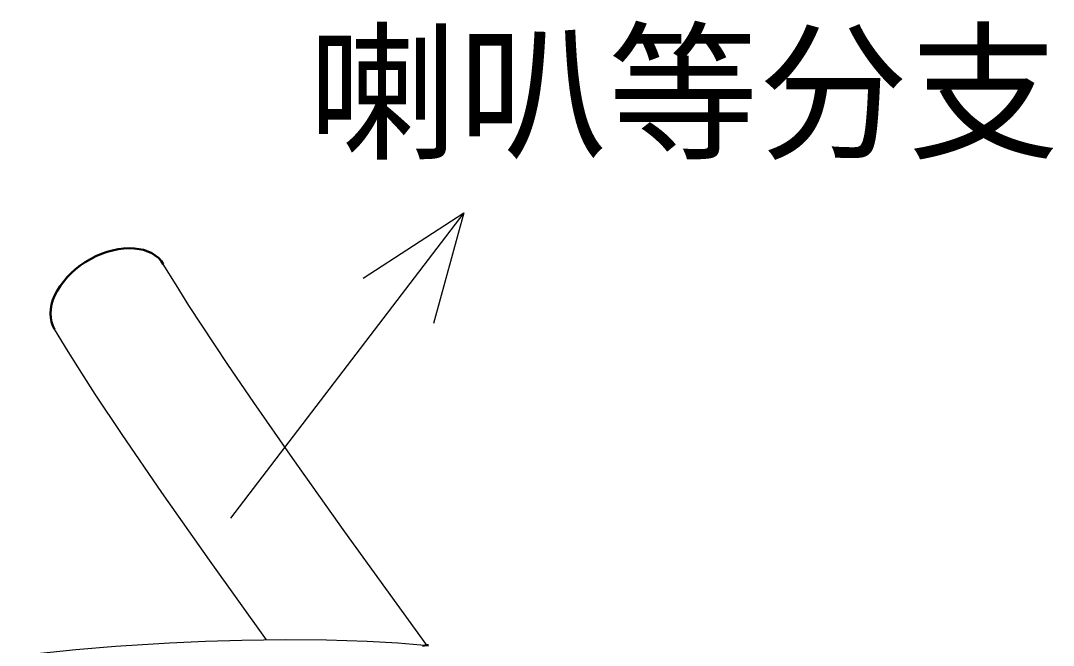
# Model space of a CAD drawing. Header units: millimetres. Extents: x 6 to 3615, y -854 to 0.
# Drawn here: x 229.85 to 256.15, y -99.38 to -83.47 of the extents above; entities that cross this region are included whole.
import ezdxf

# ---------------------------------------------------------------- set-up
doc = ezdxf.new("R2010")
doc.units = ezdxf.units.MM
doc.styles.add('4eff5b8b_Style', font='simfang.ttf')

msp = doc.modelspace()

# ---------------------------------------------------------------- linework, layer by layer
at = {"linetype": 'Continuous', "lineweight": 13}
for points in [[(241.138, -88.368), (235.199, -96.148)], [(238.575, -90.034), (241.138, -88.368), (240.369, -91.187)], [(240.193, -99.38), (238.112, -96.492), (236.783, -94.625), (235.788, -93.198), (235.125, -92.226), (234.465, -91.231), (234.137, -90.724), (233.81, -90.204), (233.484, -89.671)], [(236.112, -99.241), (234.659, -97.213), (233.45, -95.494), (232.434, -94.01), (231.753, -92.983), (231.41, -92.452), (231.064, -91.903), (230.716, -91.333)], [(225.835, -100.338), (226.266, -100.238), (227.17, -100.052), (228.141, -99.882), (229.157, -99.732), (230.195, -99.603), (231.254, -99.493), (232.263, -99.409), (233.642, -99.32), (234.561, -99.278), (235.484, -99.251)], [(235.486, -99.251), (236.592, -99.238), (237.637, -99.248), (238.678, -99.281), (239.459, -99.324), (240.243, -99.385)]]:
    msp.add_lwpolyline(points, dxfattribs=at)
at = {"linetype": 'Continuous', "lineweight": 30}
for points in [[(232.868, -89.288), (232.743, -89.272), (232.611, -89.267), (232.475, -89.275), (232.335, -89.293), (232.194, -89.322), (232.052, -89.362), (231.91, -89.412), (231.769, -89.473), (231.632, -89.543), (231.498, -89.622), (231.371, -89.708), (231.25, -89.802), (231.137, -89.903), (231.033, -90.009), (230.939, -90.12), (230.855, -90.233), (230.782, -90.35), (230.722, -90.468), (230.675, -90.586), (230.64, -90.703), (230.619, -90.819), (230.611, -90.932), (230.617, -91.041), (230.637, -91.144), (230.67, -91.242), (230.716, -91.333)], [(233.484, -89.671), (233.427, -89.59), (233.359, -89.517), (233.279, -89.451), (233.19, -89.396), (233.091, -89.35), (232.983, -89.313), (232.868, -89.288)], [(235.484, -99.251), (235.486, -99.251)], [(240.194, -99.383), (240.089, -99.397)]]:
    msp.add_lwpolyline(points, dxfattribs=at)
msp.add_arc((240.206, -99.668), 0.286, 83, 93, dxfattribs=at)

# ---------------------------------------------------------------- texts
at = {"linetype": 'Continuous', "style": '4eff5b8b_Style'}
msp.add_text('喇叭等分支', height=2.8038, dxfattribs=at).set_placement((237.165, -86.702))

doc.saveas('drawing.dxf')
